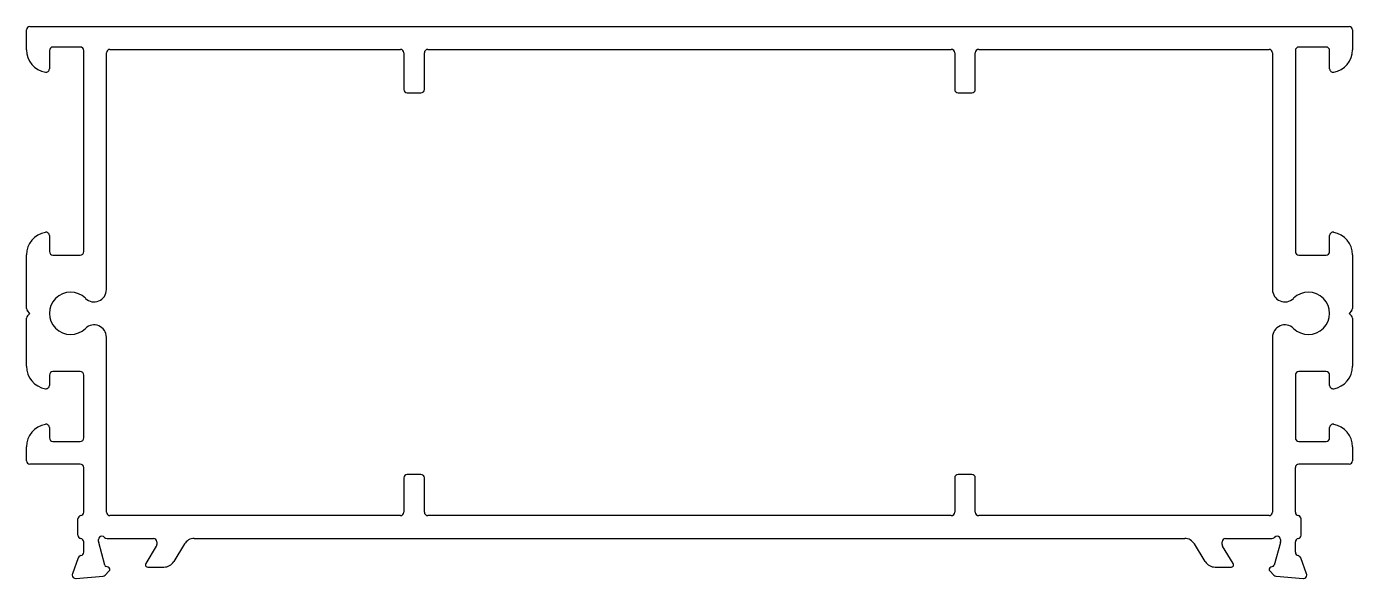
# Model space of a CAD drawing. Extents: x 821 to 937, y 437 to 485.
import ezdxf

# ---------------------------------------------------------------- set-up
doc = ezdxf.new("R2010")
doc.units = 0
doc.layers.get('0').update_dxf_attribs({"linetype": 'CONTINUOUS'})

msp = doc.modelspace()

# ---------------------------------------------------------------- linework, layer by layer
for p, q in [((821.42, 485.1), (936.82, 485.1)), ((821.12, 483.07), (821.12, 484.8)), ((937.12, 484.8), (937.12, 483.07)), ((823.12, 483), (823.12, 481.4)), ((825.82, 483.3), (823.42, 483.3)), ((826.12, 465.4), (826.12, 483)), ((828.12, 462.08), (828.12, 482.8)), ((828.42, 483.1), (853.82, 483.1)), ((854.12, 482.8), (854.12, 479.6)), ((855.92, 479.6), (855.92, 482.8)), ((856.22, 483.1), (902.02, 483.1)), ((902.32, 482.8), (902.32, 479.6)), ((904.12, 479.6), (904.12, 482.8)), ((904.42, 483.1), (929.82, 483.1)), ((930.12, 482.8), (930.12, 462.08)), ((932.12, 483), (932.12, 465.4)), ((934.82, 483.3), (932.42, 483.3)), ((935.12, 481.4), (935.12, 483)), ((854.42, 479.3), (855.62, 479.3)), ((902.62, 479.3), (903.82, 479.3)), ((823.12, 466.8), (823.12, 465.4)), ((935.12, 465.4), (935.12, 466.8)), ((821.12, 460.42), (821.12, 465.12)), ((823.42, 465.1), (825.82, 465.1)), ((932.42, 465.1), (934.82, 465.1)), ((937.12, 465.12), (937.12, 460.42)), ((821.12, 455.37), (821.12, 459.57)), ((821.42, 460), (821.21, 460.21)), ((821.21, 459.79), (821.42, 460)), ((937.03, 460.21), (936.82, 460)), ((936.82, 460), (937.03, 459.79)), ((937.12, 459.57), (937.12, 455.37)), ((828.12, 442.6), (828.12, 457.91)), ((930.12, 457.91), (930.12, 442.6)), ((825.82, 454.9), (823.42, 454.9)), ((934.82, 454.9), (932.42, 454.9)), ((823.12, 454.6), (823.12, 453.7)), ((826.12, 449.1), (826.12, 454.6)), ((932.12, 454.6), (932.12, 449.1)), ((935.12, 453.7), (935.12, 454.6)), ((823.12, 450), (823.12, 449.1)), ((935.12, 449.1), (935.12, 450)), ((821.12, 447.1), (821.12, 448.32)), ((823.42, 448.8), (825.82, 448.8)), ((932.42, 448.8), (934.82, 448.8)), ((937.12, 448.32), (937.12, 447.1)), ((825.82, 446.8), (821.42, 446.8)), ((936.82, 446.8), (932.42, 446.8)), ((826.12, 442.6), (826.12, 446.5)), ((854.12, 445.6), (854.12, 442.6)), ((855.62, 445.9), (854.42, 445.9)), ((855.92, 442.6), (855.92, 445.6)), ((902.32, 445.6), (902.32, 442.6)), ((903.82, 445.9), (902.62, 445.9)), ((904.12, 442.6), (904.12, 445.6)), ((932.12, 442.6), (932.12, 446.5)), ((825.62, 440.59), (825.62, 442.01)), ((853.82, 442.3), (828.42, 442.3)), ((902.02, 442.3), (856.22, 442.3)), ((929.82, 442.3), (904.42, 442.3)), ((932.62, 440.59), (932.62, 442.01)), ((826.12, 439.1), (826.12, 440)), ((827.42, 440.04), (827.42, 440.2)), ((827.96, 437.98), (827.43, 439.96)), ((828.16, 440.3), (832.22, 440.3)), ((832.52, 440), (832.52, 439.78)), ((834.94, 439.82), (834, 438.28)), ((835.79, 440.3), (922.44, 440.3)), ((924.24, 438.28), (923.3, 439.82)), ((925.72, 439.78), (925.72, 440)), ((926.02, 440.3), (930.07, 440.3)), ((930.81, 439.96), (930.28, 437.98)), ((930.82, 440.2), (930.82, 440.04)), ((932.12, 439.1), (932.12, 440)), ((825.65, 438.61), (825.13, 437.2)), ((832.47, 439.62), (831.55, 438.11)), ((926.69, 438.11), (925.76, 439.62)), ((933.1, 437.2), (932.59, 438.61)), ((827.99, 437.1), (828.36, 437.46)), ((828.27, 437.79), (828.1, 437.84)), ((831.72, 437.8), (833.14, 437.8)), ((925.09, 437.8), (926.52, 437.8)), ((929.88, 437.46), (930.24, 437.1)), ((930.13, 437.84), (929.97, 437.79)), ((825.44, 436.8), (827.81, 437.01)), ((930.43, 437.01), (932.79, 436.8))]:
    msp.add_line(p, q)
for centre, radius, start, end in [((821.42, 484.8), 0.3, 90, 180), ((936.82, 484.8), 0.3, 0, 90), ((823.12, 483.07), 2, 180, 259.8358), ((823.42, 483), 0.3, 90, 180), ((825.82, 483), 0.3, 0, 90), ((828.42, 482.8), 0.3, 90, 180), ((853.82, 482.8), 0.3, 0, 90), ((856.22, 482.8), 0.3, 90, 180), ((902.02, 482.8), 0.3, 0, 90), ((904.42, 482.8), 0.3, 90, 180), ((929.82, 482.8), 0.3, 360, 90), ((932.42, 483), 0.3, 90, 180), ((934.82, 483), 0.3, 360, 90), ((935.12, 483.07), 2, 280.1642, 360), ((822.82, 481.4), 0.3, 259.7772, 0.0585), ((935.42, 481.4), 0.3, 179.9255, 280.2387), ((854.42, 479.6), 0.3, 180, 270), ((855.62, 479.6), 0.3, 270, 0), ((902.62, 479.6), 0.3, 180, 270), ((903.82, 479.6), 0.3, 270, 0), ((823.12, 465.12), 2, 100.1642, 180), ((822.82, 466.8), 0.299, 359.7769, 100.3873), ((935.42, 466.8), 0.3, 79.8196, 180.0162), ((935.12, 465.12), 2, 0, 79.8358), ((823.42, 465.4), 0.3, 180, 270), ((825.82, 465.4), 0.3, 270, 360), ((932.42, 465.4), 0.3, 180, 270), ((934.82, 465.4), 0.3, 270, 0), ((824.97, 460), 1.85, 45.263, 314.737), ((827.03, 462.08), 1.08, 225.263, 0), ((931.2, 462.08), 1.08, 180, 314.737), ((933.27, 460), 1.85, 225.263, 134.737), ((821.42, 460.42), 0.3, 180, 225), ((821.42, 459.57), 0.3, 135, 180), ((936.82, 460.42), 0.3, 315, 0), ((936.82, 459.57), 0.3, 360, 45), ((827.03, 457.91), 1.08, 0, 134.737), ((931.2, 457.91), 1.08, 45.263, 180), ((823.12, 455.37), 2, 180, 259.8358), ((823.42, 454.6), 0.3, 90, 180), ((825.82, 454.6), 0.3, 360, 90), ((932.42, 454.6), 0.3, 90, 180), ((934.82, 454.6), 0.3, 0, 90), ((935.12, 455.37), 2, 280.1642, 0), ((822.82, 453.7), 0.3, 259.8129, 0.0229), ((935.42, 453.7), 0.3, 179.9771, 280.1871), ((823.12, 448.32), 2, 100.1642, 180), ((822.82, 450), 0.3, 359.9405, 100.2237), ((935.42, 450), 0.3, 79.8215, 180.0143), ((935.12, 448.32), 2, 0, 79.8358), ((823.42, 449.1), 0.3, 180, 270), ((825.82, 449.1), 0.3, 270, 0), ((932.42, 449.1), 0.3, 180, 270), ((934.82, 449.1), 0.3, 270, 360), ((821.42, 447.1), 0.3, 180, 270), ((825.82, 446.5), 0.3, 0, 90), ((932.42, 446.5), 0.3, 90, 180), ((936.82, 447.1), 0.3, 270, 360), ((854.42, 445.6), 0.3, 90, 180), ((855.62, 445.6), 0.3, 0, 90), ((902.62, 445.6), 0.3, 90, 180), ((903.82, 445.6), 0.3, 360, 90), ((825.92, 442.01), 0.3, 99.5941, 180), ((825.82, 442.6), 0.3, 279.5941, 0), ((828.42, 442.6), 0.3, 180, 270), ((853.82, 442.6), 0.3, 270, 0), ((856.22, 442.6), 0.3, 180, 270), ((902.02, 442.6), 0.3, 270, 0), ((904.42, 442.6), 0.3, 180, 270), ((929.82, 442.6), 0.3, 270, 0), ((932.42, 442.6), 0.3, 180, 260.4059), ((932.32, 442.01), 0.3, 0, 80.4059), ((825.92, 440.59), 0.3, 180, 260.4059), ((825.82, 440), 0.3, 0, 80.4059), ((827.72, 440.2), 0.3, 90, 180), ((827.72, 440.04), 0.3, 180, 195), ((827.72, 440.2), 0.3, 41.8103, 90), ((828.16, 440.6), 0.3, 221.8103, 270), ((832.22, 440), 0.3, 360, 90), ((832.22, 439.78), 0.3, 328.6045, 360), ((835.79, 439.3), 1, 90, 148.6045), ((922.44, 439.3), 1, 31.3955, 90), ((926.02, 440), 0.3, 89.9507, 179.9508), ((926.02, 439.78), 0.3, 180, 211.3955), ((930.07, 440.6), 0.3, 270, 318.1897), ((930.52, 440.2), 0.3, 90, 138.1897), ((930.52, 440.2), 0.3, 360, 90), ((930.52, 440.04), 0.3, 345, 360), ((932.42, 440), 0.3, 99.5941, 180), ((932.32, 440.59), 0.3, 279.5941, 0), ((825.93, 438.51), 0.3, 100.9043, 160), ((825.82, 439.1), 0.3, 280.9043, 0), ((932.42, 439.1), 0.3, 180, 259.0957), ((932.3, 438.51), 0.3, 20, 79.0957), ((828.15, 438.03), 0.2, 195, 255), ((828.22, 437.6), 0.2, 15, 75), ((828.22, 437.6), 0.2, 315, 0), ((828.22, 437.6), 0.2, 0, 15), ((831.72, 438), 0.2, 148.6045, 180), ((831.72, 438), 0.2, 180, 270), ((833.14, 438.8), 1, 270, 328.6045), ((925.09, 438.8), 1, 211.3955, 270), ((926.52, 438), 0.2, 270, 360), ((926.52, 438), 0.2, 0, 31.3955), ((930.02, 437.6), 0.2, 105, 165), ((930.02, 437.6), 0.2, 165, 180), ((930.02, 437.6), 0.2, 180, 225), ((930.08, 438.03), 0.2, 285, 345), ((825.4, 437.1), 0.281, 159.7197, 180.664), ((825.42, 437.1), 0.3, 180, 270), ((825.42, 437.1), 0.3, 270, 275), ((827.78, 437.31), 0.3, 275, 315), ((930.45, 437.31), 0.3, 225, 265), ((932.82, 437.1), 0.3, 265, 270), ((932.82, 437.1), 0.3, 270, 360), ((932.84, 437.1), 0.281, 359.336, 20.2803)]:
    msp.add_arc(centre, radius, start, end)

doc.saveas('drawing.dxf')
